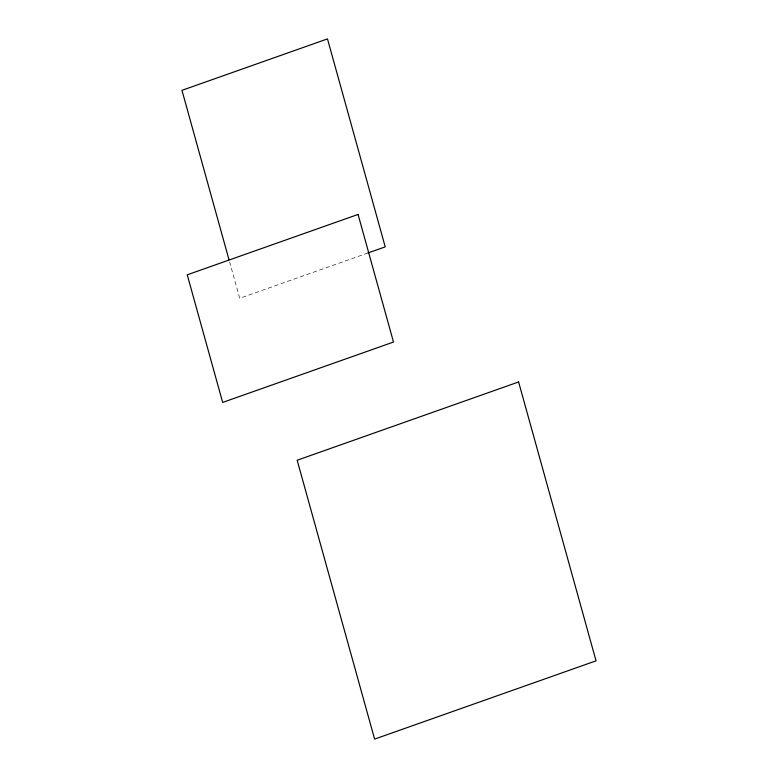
<?xml version="1.0" encoding="UTF-8"?>
<svg xmlns="http://www.w3.org/2000/svg" width="778" height="778" viewBox="0 0 778 778"><rect width="100%" height="100%" fill="white"/><g stroke="black" fill="none" stroke-linecap="round" stroke-linejoin="round"><path stroke-width="0.58" stroke-dasharray="3.89 2.92" d="M368.033 252.938L239.712 298.305L229.656 262.079"/><path stroke-width="1.17" d="M368.033 252.938L385.227 246.869L327.48 38.9L181.964 90.336L229.004 259.745M358.065 214.436L187.245 274.819L222.673 402.43L393.493 342.048L358.065 214.436M518.605 381.969L297.167 460.236L374.607 739.1L596.036 660.833L518.605 381.969"/></g></svg>
